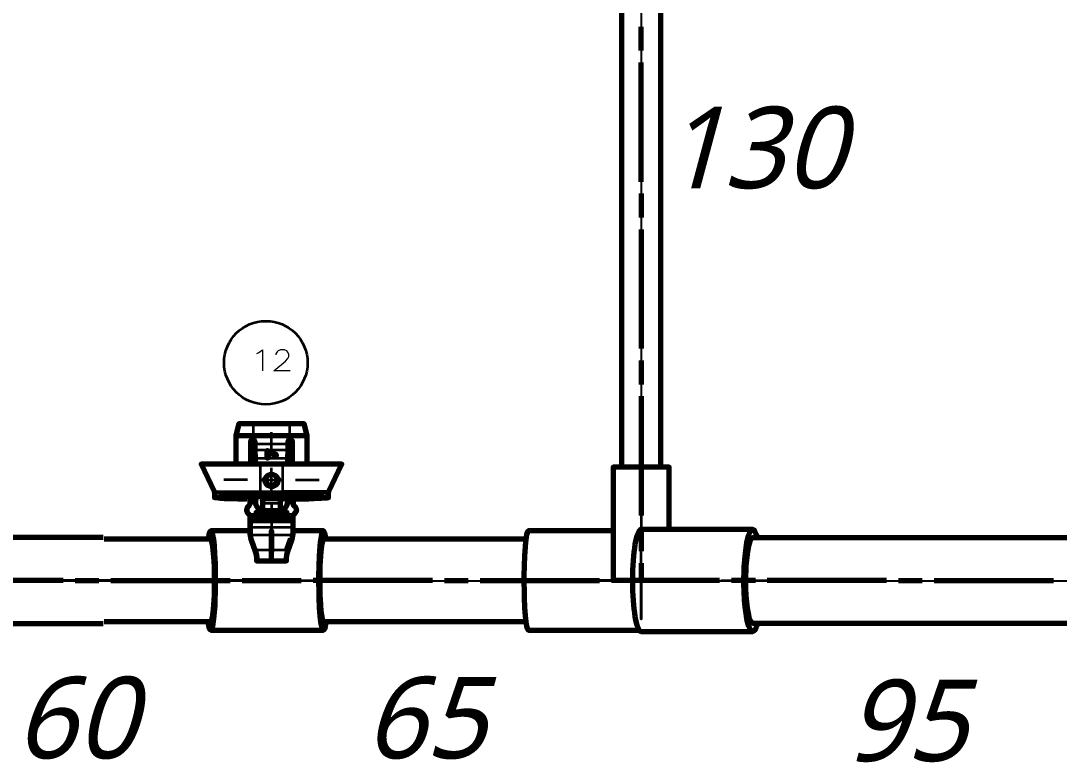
# Model space of a CAD drawing. Header units: millimetres. Extents: x 0 to 174, y 0 to 33.
# Drawn here: x 41.042 to 44.47, y 8.319 to 10.768 of the extents above; entities that cross this region are included whole.
import ezdxf

# ---------------------------------------------------------------- set-up
doc = ezdxf.new("R2010")
doc.units = ezdxf.units.MM
doc.layers.add('GREEN_CENTERLINE_CONFIRMED', color=7, linetype='Continuous')
doc.layers.add('PDF_Text', color=7, linetype='Continuous')
doc.layers.add('PDF_Geomertry', color=7, linetype='Continuous', true_color=0x405f80)
doc.styles.add('PDF Lucida Handwriting Italic', font='')
doc.styles.get('PDF Lucida Handwriting Italic').set_extended_font_data('Lucida Handwriting', italic=True)

# ---------------------------------------------------------------- blocks, each defined once
blk = doc.blocks.new('SYM_12_042')
at = {"layer": 'PDF_Geomertry', "lineweight": 70}
for points in [[(0.1181, 0.0894), (0.1181, 0.184), (0.1076, 0.2233), (0.0591, 0.2233), (-0.0591, 0.2233), (-0.1076, 0.2233), (-0.1181, 0.184), (-0.1181, 0.0894)], [(-0.1181, 0.184), (-0.0591, 0.184), (0.0591, 0.184), (0.1181, 0.184)], [(-0.0687, 0.0894), (-0.0685, 0.1653), (-0.0678, 0.1675), (-0.0662, 0.1689), (-0.0647, 0.1693), (-0.062, 0.1693), (-0.0595, 0.1693), (-0.0591, 0.1693), (-0.0577, 0.1689), (-0.0566, 0.1679), (-0.0558, 0.1668), (-0.0555, 0.1653), (-0.0555, 0.1553), (-0.0555, 0.1451), (-0.0552, 0.1357), (-0.0544, 0.109), (-0.0542, 0.1019), (-0.0541, 0.0943), (-0.0541, 0.091), (0.0541, 0.091), (0.0541, 0.0943), (0.0542, 0.1019), (0.0544, 0.109), (0.0552, 0.1357), (0.0555, 0.1451), (0.0555, 0.1553), (0.0555, 0.1653), (0.0566, 0.1679), (0.0577, 0.1689), (0.0591, 0.1693), (0.0595, 0.1693), (0.062, 0.1693), (0.0647, 0.1693), (0.0669, 0.1686), (0.0683, 0.1668), (0.0685, 0.1653), (0.0687, 0.0894)], [(-0.0566, 0.0894), (-0.0566, 0.1643), (-0.0569, 0.1658), (-0.0573, 0.1664), (-0.0577, 0.1671), (-0.0584, 0.1675), (-0.059, 0.1679), (-0.0605, 0.1682), (-0.0635, 0.1682), (-0.0644, 0.1682), (-0.0651, 0.1679), (-0.0658, 0.1675), (-0.0663, 0.1671), (-0.0669, 0.1664), (-0.0674, 0.165), (-0.0676, 0.1643), (-0.0676, 0.0894)], [(0.0676, 0.0894), (0.0676, 0.1643), (0.0672, 0.1658), (0.0669, 0.1664), (0.0663, 0.1671), (0.0658, 0.1675), (0.0651, 0.1679), (0.0635, 0.1682), (0.0605, 0.1682), (0.0598, 0.1682), (0.059, 0.1679), (0.0584, 0.1675), (0.0577, 0.1671), (0.0573, 0.1664), (0.0567, 0.165), (0.0566, 0.1643), (0.0566, 0.0894)], [(-0.0148, 0.1335), (-0.0149, 0.1336), (-0.0155, 0.1107)], [(-0.0153, 0.1108), (-0.0155, 0.1107), (-0.0109, 0.1107)], [(-0.0116, 0.1335), (-0.0148, 0.1335), (-0.0153, 0.1108), (-0.011, 0.1108)], [(0.0151, 0.1214), (-0.0116, 0.1335), (-0.0116, 0.1336), (-0.0149, 0.1336)], [(0.0152, 0.1214), (-0.0116, 0.1336)], [(0.0153, 0.1167), (-0.0115, 0.1294), (-0.0115, 0.1296), (0.0152, 0.1168), (0.0153, 0.1167), (0.0152, 0.1214), (0.0151, 0.1214), (0.0152, 0.1168)], [(-0.0115, 0.1294), (-0.0109, 0.1107), (-0.011, 0.1108), (-0.0115, 0.1296)], [(0.1878, -0.0207), (0.1878, -0.0046), (0.1888, -0.0003), (0.2322, 0.0894), (0.0378, 0.0894), (-0.0378, 0.0894), (-0.232, 0.0894), (-0.1888, -0.0003), (-0.1878, -0.0046), (-0.1878, -0.0207)], [(-0.0541, 0.091), (-0.0545, 0.0894)], [(0.0547, 0.0894), (0.0541, 0.091)], [(-0.0231, 0.0447), (-0.0231, 0.0351), (-0.0192, 0.0263), (-0.0122, 0.0197), (-0.003, 0.0165), (0.0066, 0.0174), (0.0151, 0.0218), (0.021, 0.0293), (0.0235, 0.0386), (0.0231, 0.0447)], [(-0.0842, -0.0257), (-0.1103, -0.0253), (-0.168, -0.0232), (-0.1853, -0.0217), (-0.1874, -0.021), (-0.1877, -0.0208), (-0.1878, -0.0207), (-0.1878, -0.0207), (-0.1878, -0.0207), (-0.1878, -0.0206), (-0.1877, -0.0206), (-0.1877, -0.0204), (-0.1874, -0.0203), (-0.1863, -0.02), (-0.1717, -0.0183), (-0.1428, -0.0169), (-0.0947, -0.0158), (-0.0378, -0.0154), (0.0378, -0.0154), (0.1116, -0.0161), (0.1685, -0.0181), (0.1853, -0.0197), (0.1876, -0.0203), (0.1877, -0.0206), (0.1878, -0.0206), (0.1878, -0.0207), (0.1878, -0.0207), (0.1878, -0.0207), (0.1877, -0.0208), (0.1877, -0.0208), (0.1874, -0.021), (0.1824, -0.0221), (0.1656, -0.0233), (0.1273, -0.0249), (0.076, -0.0257)], [(-0.0815, -0.0253), (-0.148, -0.0236), (-0.1716, -0.0218), (-0.1749, -0.0211), (-0.1756, -0.0208), (-0.1756, -0.0208), (-0.1756, -0.0207), (-0.1756, -0.0207), (-0.1756, -0.0207), (-0.1756, -0.0206), (-0.1756, -0.0206), (-0.1755, -0.0204), (-0.1751, -0.0203), (-0.1634, -0.0186), (-0.1376, -0.0174), (-0.092, -0.0162), (-0.0378, -0.0158), (-0.0922, -0.0162), (-0.1376, -0.0174), (-0.1634, -0.0186), (-0.1751, -0.0203), (-0.1755, -0.0204), (-0.1756, -0.0206), (-0.1756, -0.0206), (-0.1756, -0.0207), (-0.1756, -0.0207), (-0.1756, -0.0207), (-0.1756, -0.0208), (-0.1753, -0.021), (-0.1731, -0.0215), (-0.1555, -0.0232), (-0.0962, -0.025), (-0.0851, -0.0251)], [(-0.071, -0.0232), (-0.071, -0.0412), (-0.0741, -0.0465), (-0.0808, -0.0532), (-0.0828, -0.0624), (-0.0795, -0.0712), (-0.0741, -0.076), (-0.0715, -0.0787), (-0.071, -0.0811), (-0.071, -0.0939), (-0.071, -0.1019), (-0.071, -0.1221), (-0.071, -0.1403), (-0.0708, -0.1456), (-0.0697, -0.1531), (-0.0676, -0.1604), (-0.054, -0.1975), (-0.0527, -0.201), (-0.0501, -0.2108), (-0.0492, -0.2211), (-0.0492, -0.2294), (-0.0478, -0.2294), (-0.0442, -0.2294), (0.0442, -0.2294), (0.0478, -0.2294), (0.0487, -0.2294), (0.0488, -0.2294), (0.0491, -0.2294), (0.0492, -0.2294), (0.0492, -0.2294), (0.0492, -0.2211), (0.0501, -0.2108), (0.0528, -0.201), (0.054, -0.1975), (0.0676, -0.1604), (0.0697, -0.1531), (0.0709, -0.1456), (0.071, -0.1403), (0.071, -0.1221), (0.071, -0.1019), (0.071, -0.0939), (0.071, -0.0811), (0.0716, -0.0787)], [(-0.0662, -0.0168), (-0.0738, -0.0169), (-0.0762, -0.0171), (-0.077, -0.0172)], [(-0.0755, -0.0226), (-0.0752, -0.0226), (-0.0727, -0.0242), (-0.071, -0.0276), (-0.071, -0.0282)], [(0.0463, -0.0168), (0.0485, -0.0174), (0.0503, -0.0187), (0.0517, -0.0206), (0.0522, -0.0228), (0.0522, -0.0229), (0.0522, -0.0229), (0.0522, -0.0424), (0.051, -0.0458), (0.0463, -0.0526), (0.0417, -0.059), (0.0412, -0.0601), (0.0403, -0.0636), (0.0403, -0.0671), (0.0463, -0.0671), (0.0473, -0.0671), (0.0522, -0.0729), (0.0522, -0.0768), (0.0522, -0.0847), (0.0522, -0.0854), (0.0517, -0.0874), (0.0498, -0.0911), (0.0459, -0.0939), (0.0423, -0.0946), (-0.0423, -0.0946), (-0.0459, -0.0939), (-0.048, -0.0928), (-0.051, -0.0893), (-0.0522, -0.0854), (-0.0522, -0.0847), (-0.0522, -0.0768), (-0.0522, -0.0729), (-0.052, -0.0718), (-0.0463, -0.0671), (-0.0403, -0.0671), (-0.0403, -0.0636), (-0.0412, -0.0601), (-0.0417, -0.059), (-0.0463, -0.0526), (-0.051, -0.0458), (-0.0522, -0.0424), (-0.0522, -0.0229), (-0.0522, -0.0229), (-0.0522, -0.0228), (-0.0516, -0.0204), (-0.0503, -0.0186), (-0.0484, -0.0174), (-0.0463, -0.0168)], [(-0.0463, -0.0231), (-0.0484, -0.0235), (-0.0503, -0.0246), (-0.0516, -0.0262), (-0.0522, -0.0287)], [(-0.0306, -0.0258), (-0.0378, -0.0258)], [(0.0298, -0.0682), (0.0299, -0.0671), (0.0299, -0.0604), (0.0299, -0.0397), (0.0299, -0.029), (0.0299, -0.0264), (0.0309, -0.0215), (0.0323, -0.0194), (0.034, -0.0182), (0.0348, -0.0179), (0.0358, -0.0178), (-0.0358, -0.0178), (-0.033, -0.0187), (-0.0313, -0.0206), (-0.0302, -0.0233), (-0.0298, -0.0264), (-0.0298, -0.029), (-0.0298, -0.0397), (-0.0298, -0.0604), (-0.0298, -0.0671), (-0.0298, -0.0682)], [(-0.0299, -0.0281), (-0.0306, -0.026), (-0.0319, -0.0244), (-0.0337, -0.0235), (-0.0358, -0.0231)], [(0.0358, -0.0231), (0.0337, -0.0235), (0.0319, -0.0244), (0.0299, -0.0281)], [(0.0378, -0.0258), (0.0306, -0.0258)], [(0.0522, -0.0287), (0.0517, -0.0267), (0.0506, -0.0249), (0.0488, -0.0236), (0.0463, -0.0231)], [(0.071, -0.0282), (0.0724, -0.0246), (0.0749, -0.0228), (0.0752, -0.0226)], [(0.071, -0.0232), (0.071, -0.0412), (0.0741, -0.0465), (0.0795, -0.0511), (0.0828, -0.06), (0.0808, -0.0693), (0.0741, -0.076), (0.0715, -0.0787)], [(-0.0397, -0.0681), (-0.0378, -0.0789), (0.0378, -0.0789), (0.0398, -0.0681)], [(0.0724, -0.0774), (0.0741, -0.076), (0.0741, -0.076)], [(-0.2006, -0.131), (-0.2009, -0.131), (-0.2015, -0.1312), (-0.2022, -0.1318), (-0.2034, -0.1339), (-0.2065, -0.1437), (-0.2091, -0.1586)], [(0.1802, -0.1586), (0.1762, -0.1381), (0.1744, -0.1333), (0.1731, -0.1315), (0.1717, -0.131)], [(0.0628, -0.1571), (0.0494, -0.1942)]]:
    blk.add_lwpolyline(points, dxfattribs=at)
at = {"layer": 'PDF_Geomertry', "lineweight": 35}
for points in [[(-0.0591, 0.1693), (-0.0591, 0.184), (-0.0591, 0.2233)], [(0.0591, 0.2233), (0.0591, 0.184), (0.0591, 0.1693)], [(-0.0685, 0.1653), (-0.0676, 0.1643)], [(-0.0647, 0.1693), (-0.0635, 0.1682)], [(-0.0605, 0.1682), (-0.0595, 0.1693)], [(-0.0566, 0.1643), (-0.0555, 0.1653)], [(0.0555, 0.1553), (-0.0555, 0.1553)], [(0.0555, 0.1653), (0.0566, 0.1643)], [(0.0595, 0.1693), (0.0605, 0.1682)], [(0.0635, 0.1682), (0.0647, 0.1693)], [(0.0676, 0.1643), (0.0685, 0.1653)], [(0.0552, 0.1357), (-0.0552, 0.1357)], [(0.0544, 0.109), (-0.0544, 0.109)], [(0.0541, 0.0943), (-0.0541, 0.0943)], [(-0.0378, 0.0894), (-0.0378, -0.0003), (0.0378, -0.0003), (0.0378, -0.0046), (0.1878, -0.0046)], [(0.1888, -0.0003), (0.0378, -0.0003), (0.0378, 0.0894)], [(-0.0192, 0.0422), (-0.0192, 0.0425), (-0.0192, 0.0426), (-0.0195, 0.0431), (-0.0198, 0.0433), (-0.0209, 0.044), (-0.0231, 0.0447), (-0.0212, 0.0496), (-0.0162, 0.0549), (-0.0112, 0.0575), (-0.0038, 0.0592), (0.0038, 0.0592), (0.0113, 0.0574), (0.0177, 0.0538), (0.0216, 0.0489), (0.0231, 0.0447), (0.0216, 0.0443), (0.0203, 0.0438), (0.0198, 0.0433), (0.0195, 0.0431), (0.0192, 0.0422)], [(-0.1888, -0.0003), (-0.0378, -0.0003), (-0.0378, -0.0046), (0.0378, -0.0046), (0.0378, -0.0154)], [(-0.1878, -0.0046), (-0.0378, -0.0046), (-0.0378, -0.0154)], [(-0.071, -0.0282), (-0.0715, -0.0261), (-0.0727, -0.0242), (-0.0745, -0.0229), (-0.077, -0.0224), (-0.077, -0.0172), (-0.0745, -0.0178), (-0.0727, -0.019), (-0.0715, -0.021), (-0.071, -0.0232), (-0.0706, -0.0229), (-0.0697, -0.0229), (-0.0662, -0.0228), (-0.0522, -0.0228)], [(-0.077, -0.0224), (-0.077, -0.0224), (-0.077, -0.0224), (-0.077, -0.0224), (-0.0769, -0.0224), (-0.0766, -0.0225), (-0.0758, -0.0226)], [(-0.0467, -0.0231), (-0.0463, -0.0231), (-0.0463, -0.0168), (-0.0662, -0.0168), (-0.0662, -0.0228), (-0.0662, -0.0412), (-0.071, -0.0412)], [(-0.0353, -0.0231), (-0.0358, -0.0231), (-0.0358, -0.0178)], [(0.0299, -0.029), (-0.0298, -0.029)], [(0.0358, -0.0178), (0.0358, -0.0231), (0.0353, -0.0231)], [(0.0467, -0.0231), (0.0463, -0.0231), (0.0463, -0.0168), (0.0662, -0.0168), (0.0662, -0.0228), (0.0697, -0.0229), (0.0706, -0.0229), (0.0709, -0.0231), (0.071, -0.0231), (0.071, -0.0231), (0.071, -0.0231), (0.071, -0.0232), (0.0716, -0.0207), (0.073, -0.0189), (0.0748, -0.0176), (0.077, -0.0172), (0.077, -0.0224), (0.0748, -0.0228), (0.073, -0.0239), (0.0716, -0.0257), (0.071, -0.0282)], [(0.071, -0.0412), (0.0662, -0.0412), (0.0662, -0.0228), (0.0522, -0.0228)], [(0.077, -0.0172), (0.077, -0.0172), (0.077, -0.0172), (0.0769, -0.0172), (0.0767, -0.0172), (0.0762, -0.0171), (0.0738, -0.0169), (0.0662, -0.0168)], [(0.0742, -0.0228), (0.0763, -0.0225), (0.0767, -0.0225), (0.077, -0.0224)], [(-0.0717, -0.0508), (-0.0774, -0.0579), (-0.0765, -0.0669), (-0.0717, -0.0717)], [(-0.0741, -0.0465), (-0.0717, -0.0508), (-0.0665, -0.0436), (-0.0662, -0.0412)], [(-0.0463, -0.0526), (-0.0463, -0.0671)], [(0.0299, -0.0397), (-0.0298, -0.0397)], [(0.0299, -0.0604), (-0.0298, -0.0604)], [(0.0463, -0.0526), (0.0463, -0.0671)], [(0.0662, -0.0412), (0.0698, -0.0494), (0.0717, -0.0508)], [(0.0741, -0.0465), (0.0717, -0.0508), (0.0765, -0.0554), (0.0774, -0.0646), (0.0717, -0.0715)], [(-0.0662, -0.0853), (-0.067, -0.0768), (-0.0717, -0.0715), (-0.0741, -0.076)], [(-0.0522, -0.0768), (-0.067, -0.0768), (-0.0715, -0.0787)], [(-0.071, -0.0939), (-0.0662, -0.0939), (-0.0662, -0.1019), (-0.071, -0.1019)], [(-0.0522, -0.0854), (-0.0662, -0.0854), (-0.0662, -0.0939), (-0.0459, -0.0939)], [(0.071, -0.0939), (0.0662, -0.0939), (0.0662, -0.1019), (-0.0662, -0.1019), (-0.0662, -0.1181), (0.0662, -0.1181), (0.0688, -0.1187), (0.0702, -0.1199), (0.0706, -0.1206), (0.0709, -0.1214), (0.071, -0.1221)], [(0.0522, -0.0854), (0.0662, -0.0854), (0.0662, -0.0939), (0.0459, -0.0939)], [(0.0716, -0.0787), (0.067, -0.0768), (0.0522, -0.0768)], [(0.0741, -0.076), (0.0717, -0.0715), (0.067, -0.0768), (0.0662, -0.0853)], [(0.071, -0.1019), (0.0662, -0.1019), (0.0662, -0.1181), (0.0662, -0.1381), (0.0692, -0.1386), (0.0705, -0.1393), (0.0709, -0.1396), (0.071, -0.1401), (0.071, -0.1403)], [(-0.071, -0.1221), (-0.0706, -0.1206), (-0.0702, -0.1199), (-0.0697, -0.1193), (-0.068, -0.1183), (-0.0662, -0.1181), (-0.0662, -0.1381), (-0.068, -0.1383), (-0.0697, -0.1387), (-0.0702, -0.139), (-0.0706, -0.1394), (-0.071, -0.1403)], [(-0.0662, -0.1381), (-0.0659, -0.1435), (-0.0694, -0.1442), (-0.0705, -0.1449), (-0.0708, -0.1456)], [(-0.0628, -0.1571), (-0.0663, -0.1587), (-0.0673, -0.1597), (-0.0676, -0.1604)], [(0.0528, -0.201), (0.0528, -0.2008), (0.0528, -0.2006), (0.0526, -0.2003), (0.0516, -0.1993), (0.0481, -0.1976), (0.0494, -0.1942), (-0.0494, -0.1942), (-0.0628, -0.1571), (-0.0642, -0.1531), (-0.0659, -0.1435), (0.0659, -0.1435), (0.0653, -0.1476), (0.0628, -0.1571), (0.0663, -0.1587), (0.0673, -0.1597), (0.0676, -0.1601), (0.0676, -0.1603), (0.0676, -0.1604)], [(0.0709, -0.1456), (0.0708, -0.1454), (0.0708, -0.1451), (0.0705, -0.1449), (0.0695, -0.1442), (0.0659, -0.1435), (0.0662, -0.1381)], [(-0.054, -0.1975), (-0.0538, -0.1968), (-0.0528, -0.1958), (-0.0494, -0.1942), (-0.0481, -0.1976), (-0.0516, -0.1993), (-0.0526, -0.2003), (-0.0527, -0.201)], [(-0.0481, -0.1976), (-0.0453, -0.2086), (-0.0442, -0.2201)], [(0.0481, -0.1976), (0.0453, -0.2086), (0.0442, -0.2201)], [(0.054, -0.1975), (0.0541, -0.1974), (0.054, -0.1972), (0.0538, -0.1968), (0.0528, -0.1958), (0.0494, -0.1942)], [(-0.0492, -0.2211), (-0.0488, -0.2207), (-0.0477, -0.2204), (-0.0442, -0.2201), (-0.0442, -0.2294)], [(0.0492, -0.2211), (0.0492, -0.2211), (0.0491, -0.221), (0.0491, -0.2208), (0.0487, -0.2207), (0.0476, -0.2204), (0.0442, -0.2201), (0.0442, -0.2294)]]:
    blk.add_lwpolyline(points, dxfattribs=at)
at = {"layer": 'PDF_Geomertry', "lineweight": 70}
blk.add_lwpolyline([(0.0192, 0.0422, 0.707569), (-0.0192, 0.0422), (-0.0188, 0.0328), (-0.014, 0.0244), (-0.0059, 0.0194), (0.0037, 0.0189), (0.0123, 0.0229), (0.0181, 0.0306), (0.0197, 0.04)], format="xyb", close=True, dxfattribs=at)
at = {"layer": 'PDF_Geomertry', "lineweight": 35}
for points in [[(0.0158, 0.0383), (0.013, 0.0472), (0.0055, 0.0531), (-0.0038, 0.0536), (-0.0119, 0.0486), (-0.0156, 0.0401), (-0.0138, 0.0308), (-0.0072, 0.0243), (0.0022, 0.0226), (0.0106, 0.0267), (0.0153, 0.0347), (0.0158, 0.0383)], [(-0.0662, -0.0853), (-0.0662, -0.0854), (-0.0688, -0.0847), (-0.0702, -0.0835), (-0.0706, -0.0828), (-0.0709, -0.0819), (-0.071, -0.0811), (-0.0709, -0.0819), (-0.0706, -0.0828), (-0.0702, -0.0835), (-0.0688, -0.0846)], [(0.071, -0.0811), (0.0709, -0.0819), (0.0706, -0.0828), (0.0702, -0.0835), (0.0697, -0.084), (0.068, -0.085), (0.0662, -0.0853), (0.0662, -0.0854), (0.068, -0.0851), (0.0697, -0.0842), (0.0702, -0.0835), (0.0706, -0.0828)]]:
    blk.add_lwpolyline(points, close=True, dxfattribs=at)
at = {"layer": 'PDF_Geomertry', "lineweight": 70}
for points in [[(0.0378, -0.0158), (-0.0378, -0.0158)], [(-0.0378, -0.0254), (-0.0309, -0.0254)], [(0.0309, -0.0254), (0.0378, -0.0254)], [(0.0378, -0.0158), (0.0942, -0.0162), (0.1547, -0.0181), (0.173, -0.0197), (0.1753, -0.0203), (0.1756, -0.0204), (0.1756, -0.0206), (0.1756, -0.0206), (0.1756, -0.0207), (0.1756, -0.0207), (0.1756, -0.0207), (0.1756, -0.0208), (0.1755, -0.021), (0.1747, -0.0212), (0.1723, -0.0217), (0.1587, -0.0229), (0.1235, -0.0244), (0.0751, -0.0253), (0.1235, -0.0244), (0.1585, -0.0229), (0.1723, -0.0217), (0.1747, -0.0212), (0.1755, -0.021), (0.1756, -0.0208), (0.1756, -0.0207), (0.1756, -0.0207), (0.1756, -0.0207), (0.1756, -0.0206), (0.1756, -0.0206), (0.1756, -0.0204), (0.1753, -0.0203), (0.173, -0.0197), (0.1548, -0.0181), (0.0944, -0.0162)], [(0.0492, -0.0876), (0.0491, -0.0887), (0.0433, -0.0936), (-0.0433, -0.0936), (-0.0444, -0.0935), (-0.0492, -0.0876), (-0.0492, -0.0729), (-0.0442, -0.0681), (-0.0397, -0.0681), (0.0398, -0.0681), (0.0442, -0.0681), (0.0492, -0.0729)]]:
    blk.add_lwpolyline(points, close=True, dxfattribs=at)

msp = doc.modelspace()

# ---------------------------------------------------------------- linework, layer by layer
at = {"layer": 'GREEN_CENTERLINE_CONFIRMED'}
for points in [[(43.0903, 13.6565), (43.0903, 8.9185)], [(6.3669, 8.9186), (66.8161, 8.9186)]]:
    msp.add_lwpolyline(points, dxfattribs=at)
at = {"layer": 'PDF_Geomertry', "lineweight": 70}
for points in [[(43.0247, 11.2125), (43.0247, 9.2933)], [(43.1547, 9.2933), (43.1547, 11.2125)], [(43.1822, 9.0874), (43.1822, 9.2933), (42.9972, 9.2933), (42.9972, 8.9193)], [(43.474, 8.7786), (43.4724, 8.7726), (43.4671, 8.7594), (43.4626, 8.7531), (43.4604, 8.7517), (43.4585, 8.7511), (43.4574, 8.7511), (43.4564, 8.7514), (43.454, 8.7528), (43.4515, 8.7556), (43.4488, 8.7601), (43.4454, 8.7681), (43.4422, 8.7783), (43.4389, 8.7931), (43.436, 8.8104), (43.4333, 8.8321), (43.4313, 8.8558), (43.4299, 8.8822), (43.4292, 8.9096), (43.4301, 8.9635), (43.4337, 9.01), (43.4388, 9.0446), (43.4443, 9.0671), (43.4494, 9.0797), (43.4539, 9.0857), (43.4561, 9.0869), (43.4582, 9.0874), (43.0897, 9.0874)], [(43.474, 9.0599), (43.471, 9.0701), (43.4676, 9.0782), (43.4649, 9.0829), (43.4624, 9.0857), (43.4603, 9.0869), (43.4582, 9.0874)], [(41.3135, 9.0611), (40.6518, 9.0611), (40.6531, 9.0604), (40.6544, 9.0581), (40.6567, 9.0507), (40.6589, 9.0389), (40.6611, 9.0189), (40.6631, 8.9939), (40.6643, 8.9626), (40.665, 8.9288), (40.6639, 8.8639), (40.6608, 8.8167), (40.6574, 8.791), (40.6544, 8.7804), (40.6532, 8.7782), (40.6526, 8.7776), (40.6521, 8.7775), (40.6518, 8.7774), (41.3135, 8.7774)], [(41.3172, 8.7833), (41.6688, 8.7833), (41.669, 8.7833), (41.6696, 8.7836), (41.6703, 8.7842), (41.6715, 8.7864), (41.6743, 8.7971), (41.6778, 8.8233), (41.6807, 8.8711), (41.6814, 8.9354), (41.6807, 8.9682), (41.6792, 8.9978), (41.6772, 9.0206), (41.6749, 9.0383), (41.6729, 9.0479), (41.6707, 9.0536), (41.6688, 9.0553), (41.3172, 9.0553)], [(41.7983, 9.0828), (41.6688, 9.0828), (41.6708, 9.0813), (41.6726, 9.0774), (41.6747, 9.0699), (41.6774, 9.055), (41.6796, 9.0351), (41.6817, 9.0071), (41.6832, 8.9749), (41.6839, 8.9019), (41.6819, 8.8368), (41.6783, 8.7922), (41.6746, 8.7683), (41.6717, 8.7586), (41.6703, 8.7565), (41.6697, 8.756), (41.669, 8.7558), (41.6688, 8.7557), (41.6685, 8.7558), (41.6682, 8.7558), (41.6675, 8.7564), (41.6668, 8.7571), (41.665, 8.7607), (41.6626, 8.7699), (41.6603, 8.7833)], [(42.0496, 8.7833), (42.0469, 8.7682), (42.044, 8.7585), (42.0426, 8.7565), (42.0421, 8.756), (42.0414, 8.7558), (42.0411, 8.7557), (42.0408, 8.7558), (42.0406, 8.7558), (42.0399, 8.7564), (42.0392, 8.7572), (42.0374, 8.7608), (42.0353, 8.7682), (42.0328, 8.7828), (42.0306, 8.8024), (42.0283, 8.8301), (42.0269, 8.8622), (42.026, 8.9351), (42.0279, 9.0007), (42.0315, 9.0457), (42.0353, 9.0699), (42.0383, 9.0799), (42.0396, 9.0819), (42.0403, 9.0825), (42.0408, 9.0828), (42.0411, 9.0828), (41.9404, 9.0828)], [(42.0411, 9.0553), (42.0408, 9.0551), (42.0403, 9.0549), (42.0397, 9.0543), (42.0385, 9.0521), (42.0356, 9.0414), (42.0322, 9.015), (42.0293, 8.9672), (42.0286, 8.9028), (42.0293, 8.87), (42.0308, 8.8404), (42.0328, 8.8176), (42.0351, 8.8), (42.0371, 8.7906), (42.0393, 8.7849), (42.0411, 8.7833)], [(42.7089, 9.0553), (42.0412, 9.0553)], [(42.9972, 9.0828), (42.7174, 9.0828), (42.7171, 9.0828), (42.7164, 9.0825), (42.7158, 9.0819), (42.7144, 9.0799), (42.7114, 9.0699), (42.7076, 9.0457), (42.7042, 9.0007), (42.7022, 8.9351), (42.7031, 8.8622), (42.7046, 8.8301), (42.7067, 8.8024), (42.7089, 8.7828), (42.7115, 8.7682), (42.7136, 8.7608), (42.7153, 8.7572), (42.7174, 8.7557), (43.0829, 8.7557)], [(44.6569, 9.0599), (43.4582, 9.0599), (43.4572, 9.0597), (43.4553, 9.0589), (43.4532, 9.0569), (43.4489, 9.0493), (43.444, 9.0335), (43.4392, 9.0065), (43.4353, 8.9674), (43.4339, 8.9192), (43.4343, 8.8939), (43.4354, 8.8696), (43.4372, 8.8475), (43.4397, 8.8276), (43.4425, 8.8119), (43.4456, 8.799), (43.4485, 8.7904), (43.4514, 8.7842), (43.4539, 8.7808), (43.456, 8.7792), (43.4582, 8.7786), (44.6569, 8.7786)], [(42.0412, 8.7833), (42.7089, 8.7833)], [(41.6688, 8.7557), (41.8694, 8.7557), (42.0411, 8.7557)], [(43.0897, 8.7511), (43.4582, 8.7511)]]:
    msp.add_lwpolyline(points, dxfattribs=at)
at = {"layer": 'PDF_Geomertry', "color": 3, "lineweight": 70}
for points in [[(43.0897, 10.6694), (43.0897, 10.7482)], [(43.0897, 10.2364), (43.0897, 10.6301)], [(43.0897, 10.1971), (43.0897, 10.1183)], [(43.0897, 10.0789), (43.0897, 9.6853)], [(43.0897, 9.6458), (43.0897, 9.5671)], [(43.0897, 9.5278), (43.0897, 9.134)], [(43.0897, 9.0947), (43.0897, 9.016)], [(41.8694, 8.9843), (41.8694, 9.0828), (41.8694, 9.0132)], [(43.0897, 8.9765), (43.0897, 8.9193), (42.9914, 8.9193)], [(41.1818, 8.9193), (40.7881, 8.9193)], [(41.2212, 8.9193), (41.2999, 8.9193)], [(41.3393, 8.9193), (41.7331, 8.9193)], [(41.7724, 8.9193), (41.8694, 8.9193), (41.889, 8.9193), (41.9678, 8.9193)], [(42.4008, 8.9193), (42.0071, 8.9193)], [(42.4401, 8.9193), (42.5189, 8.9193)], [(42.5583, 8.9193), (42.9519, 8.9193)], [(43.3485, 8.9193), (43.0897, 8.9193)], [(43.4667, 8.9193), (43.3879, 8.9193)], [(43.8997, 8.9193), (43.506, 8.9193)], [(43.939, 8.9193), (44.0178, 8.9193)], [(44.0572, 8.9193), (44.4508, 8.9193)]]:
    msp.add_lwpolyline(points, dxfattribs=at)
at = {"layer": 'PDF_Geomertry', "color": 18, "lineweight": 35, "true_color": 0x260000}
for points in [[(43.0897, 10.6694), (43.0897, 10.7482)], [(43.0897, 10.2364), (43.0897, 10.6301)], [(43.0897, 10.1971), (43.0897, 10.1183)], [(43.0897, 10.0789), (43.0897, 9.6853)], [(43.0897, 9.6458), (43.0897, 9.5671)], [(43.0897, 9.5278), (43.0897, 9.134)], [(41.8694, 9.3308), (41.8694, 9.4094)], [(43.0897, 9.185), (43.0897, 9.4213)], [(41.8694, 9.2126), (41.8694, 9.2914)], [(41.7907, 9.2521), (41.7119, 9.2521)], [(41.83, 9.2521), (41.9087, 9.2521)], [(41.9481, 9.2521), (42.0268, 9.2521)], [(41.8694, 9.1733), (41.8694, 9.0946)], [(43.0897, 9.1457), (43.0897, 9.0669)], [(43.0897, 9.0947), (43.0897, 9.016)], [(43.0897, 8.9765), (43.0897, 8.7913), (43.0897, 9.0275)], [(41.0614, 8.9193), (41.4676, 8.9193)], [(41.5126, 8.9193), (41.1606, 8.9193)], [(41.6903, 8.9193), (41.5107, 8.9193)], [(41.5521, 8.9193), (41.6308, 8.9193)], [(41.6701, 8.9193), (42.0224, 8.9193)], [(41.8765, 8.9193), (41.7114, 8.9193)], [(41.8496, 8.9193), (41.7164, 8.9193)], [(41.7297, 8.9193), (41.8085, 8.9193)], [(41.8478, 8.9193), (42.0275, 8.9193)], [(41.9678, 8.9193), (41.889, 8.9193)], [(41.9158, 8.9193), (41.9946, 8.9193)], [(42.4008, 8.9193), (42.0071, 8.9193)], [(42.034, 8.9193), (42.1992, 8.9193)], [(42.4401, 8.9193), (42.5189, 8.9193)], [(42.5583, 8.9193), (42.9519, 8.9193)], [(42.8249, 8.9193), (42.5593, 8.9193)], [(42.8642, 8.9193), (42.9429, 8.9193)], [(43.1951, 8.9193), (42.906, 8.9193)], [(42.9154, 8.9193), (42.9151, 8.9193)], [(43.3485, 8.9193), (42.9549, 8.9193)], [(42.9822, 8.9193), (43.2478, 8.9193)], [(42.9914, 8.9193), (43.0701, 8.9193)], [(43.1094, 8.9193), (43.2426, 8.9193)], [(43.2346, 8.9193), (43.3133, 8.9193)], [(43.3526, 8.9193), (43.6419, 8.9193)], [(43.4667, 8.9193), (43.3879, 8.9193)], [(43.8997, 8.9193), (43.506, 8.9193)], [(43.939, 8.9193), (44.0178, 8.9193)], [(44.0572, 8.9193), (44.4508, 8.9193)]]:
    msp.add_lwpolyline(points, dxfattribs=at)
at = {"layer": 'PDF_Geomertry', "color": 18, "lineweight": 13, "true_color": 0x260000}
for points in [[(41.821, 9.6688), (41.8276, 9.6721), (41.8399, 9.681), (41.8399, 9.6121)], [(41.931, 9.6121), (41.8776, 9.6121), (41.9154, 9.6432), (41.9232, 9.6521), (41.9265, 9.6588), (41.9265, 9.6654), (41.9232, 9.6732), (41.9199, 9.6776), (41.9121, 9.681), (41.8987, 9.681), (41.891, 9.6776), (41.8876, 9.6743), (41.8832, 9.6676), (41.8832, 9.6643)]]:
    msp.add_lwpolyline(points, dxfattribs=at)
at = {"layer": 'PDF_Geomertry', "color": 18, "lineweight": 35, "true_color": 0x260000}
msp.add_circle((41.8507, 9.6384), 0.1378, dxfattribs=at)
at = {"layer": 'PDF_Geomertry', "lineweight": 70}
msp.add_ellipse((43.0898, 8.9192), major_axis=(0, 0.1681), ratio=0.173172, start_param=0.002183, end_param=3.138917, dxfattribs=at)

# ---------------------------------------------------------------- block references
msp.add_blockref('SYM_12_042', (41.8694, 9.2137))

# ---------------------------------------------------------------- texts
at = {"layer": 'PDF_Text', "char_height": 0.26906, "attachment_point": 7, "style": 'PDF Lucida Handwriting Italic'}
for s, insert in [('130', (43.1604, 10.2112)), ('60', (41.0225, 8.3282)), ('65', (42.1767, 8.3282)), ('95', (43.7647, 8.319))]:
    msp.add_mtext(s, dxfattribs=dict(at, insert=insert))

doc.saveas('drawing.dxf')
